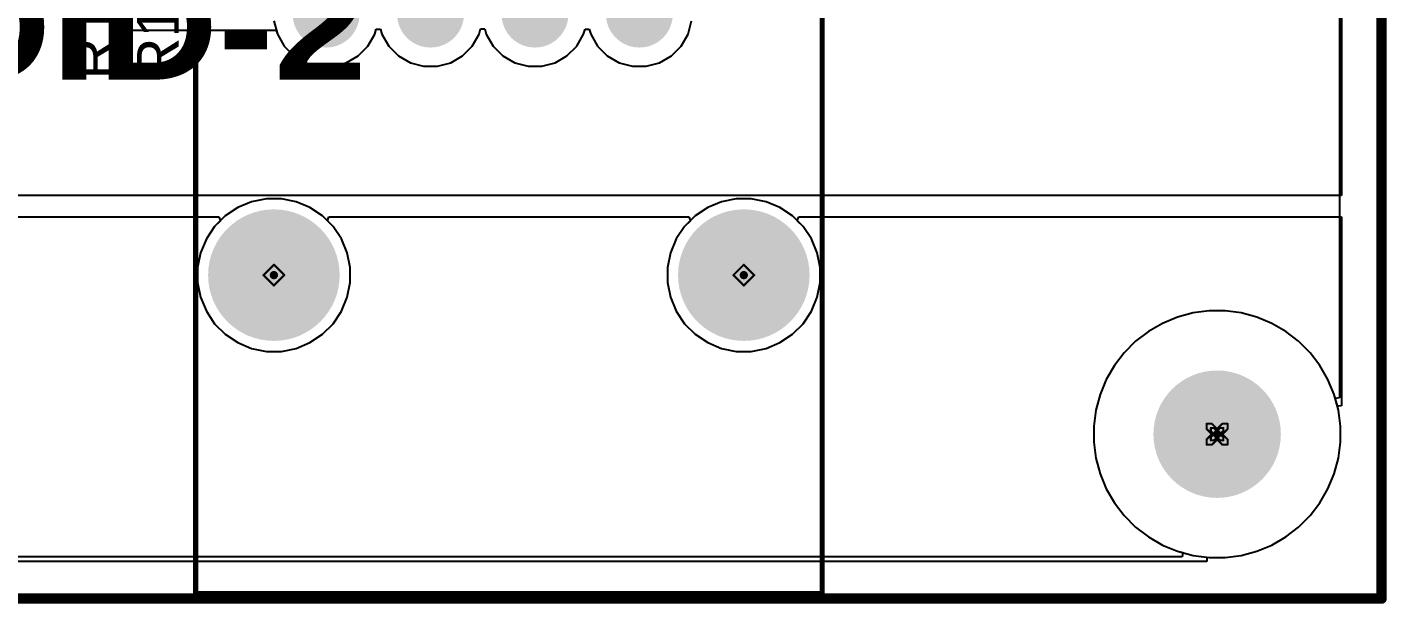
# Model space of a CAD drawing. Header units: inches. Extents: x -5 to 5258, y -4 to 5281.
# Drawn here: x 43.05 to 76.12, y -4.12 to 9.91 of the extents above; entities that cross this region are included whole.
import ezdxf

# ---------------------------------------------------------------- set-up
doc = ezdxf.new("R2010")
doc.units = ezdxf.units.IN
for name, color, linetype in [('Board Outline', 216, 'Continuous'), ('Bottom Layer', 5, 'Continuous'), ('Bottom Solder', 6, 'Continuous'), ('Drill Drawing', 1, 'Continuous'), ('Multi-Layer', 9, 'Continuous'), ('Pad Holes', 156, 'Continuous'), ('Top Layer', 1, 'Continuous'), ('Top Overlay', 2, 'Continuous'), ('Top Solder', 216, 'Continuous')]:
    doc.layers.add(name, color=color, linetype=linetype)
doc.styles.add('Arial', font='', dxfattribs={"height": 0.2})
doc.styles.add('Arial Black_Bold', font='', dxfattribs={"height": 0.2})
doc.styles.get('Arial').set_extended_font_data('Arial')
doc.styles.get('Arial Black_Bold').set_extended_font_data('Arial Black', bold=True)

# ---------------------------------------------------------------- blocks, each defined once
blk = doc.blocks.new('HC_RJ45_5622_1_6_Y_114')
at = {"layer": 'Bottom Layer'}
h = blk.add_hatch(color=5, dxfattribs=at)
edge = h.paths.add_edge_path()
edge.add_arc((-3.175, 4.445), 0.762, 0, 360)
h = blk.add_hatch(color=5, dxfattribs=at)
edge = h.paths.add_edge_path()
edge.add_arc((-0.635, 4.445), 0.762, 0, 360)
h = blk.add_hatch(color=5, dxfattribs=at)
edge = h.paths.add_edge_path()
edge.add_arc((1.905, 4.445), 0.762, 0, 360)
h = blk.add_hatch(color=5, dxfattribs=at)
edge = h.paths.add_edge_path()
edge.add_arc((4.445, 4.445), 0.762, 0, 360)
h = blk.add_hatch(color=5, dxfattribs=at)
edge = h.paths.add_edge_path()
edge.add_arc((-4.445, 1.905), 0.762, 0, 360)
h = blk.add_hatch(color=5, dxfattribs=at)
edge = h.paths.add_edge_path()
edge.add_arc((-1.905, 1.905), 0.762, 0, 360)
h = blk.add_hatch(color=5, dxfattribs=at)
edge = h.paths.add_edge_path()
edge.add_arc((0.635, 1.905), 0.762, 0, 360)
h = blk.add_hatch(color=5, dxfattribs=at)
edge = h.paths.add_edge_path()
edge.add_arc((3.175, 1.905), 0.762, 0, 360)
at = {"layer": 'Bottom Solder'}
h = blk.add_hatch(color=6, dxfattribs=at)
edge = h.paths.add_edge_path()
edge.add_arc((-3.175, 4.445), 0.813, 0, 360)
h = blk.add_hatch(color=6, dxfattribs=at)
edge = h.paths.add_edge_path()
edge.add_arc((-0.635, 4.445), 0.813, 0, 360)
h = blk.add_hatch(color=6, dxfattribs=at)
edge = h.paths.add_edge_path()
edge.add_arc((1.905, 4.445), 0.813, 0, 360)
h = blk.add_hatch(color=6, dxfattribs=at)
edge = h.paths.add_edge_path()
edge.add_arc((4.445, 4.445), 0.813, 0, 360)
h = blk.add_hatch(color=6, dxfattribs=at)
edge = h.paths.add_edge_path()
edge.add_arc((-4.445, 1.905), 0.813, 0, 360)
h = blk.add_hatch(color=6, dxfattribs=at)
edge = h.paths.add_edge_path()
edge.add_arc((-1.905, 1.905), 0.813, 0, 360)
h = blk.add_hatch(color=6, dxfattribs=at)
edge = h.paths.add_edge_path()
edge.add_arc((0.635, 1.905), 0.813, 0, 360)
h = blk.add_hatch(color=6, dxfattribs=at)
edge = h.paths.add_edge_path()
edge.add_arc((3.175, 1.905), 0.813, 0, 360)
h = blk.add_hatch(color=6, dxfattribs=at)
edge = h.paths.add_edge_path()
edge.add_arc((-5.715, -4.445), 0.102, 0, 360)
h = blk.add_hatch(color=6, dxfattribs=at)
edge = h.paths.add_edge_path()
edge.add_arc((5.715, -4.445), 0.102, 0, 360)
at = {"layer": 'Multi-Layer'}
h = blk.add_hatch(color=9, dxfattribs=at)
edge = h.paths.add_edge_path()
edge.add_arc((-3.175, 4.445), 0.762, 0, 360)
h = blk.add_hatch(color=9, dxfattribs=at)
edge = h.paths.add_edge_path()
edge.add_arc((-0.635, 4.445), 0.762, 0, 360)
h = blk.add_hatch(color=9, dxfattribs=at)
edge = h.paths.add_edge_path()
edge.add_arc((1.905, 4.445), 0.762, 0, 360)
h = blk.add_hatch(color=9, dxfattribs=at)
edge = h.paths.add_edge_path()
edge.add_arc((4.445, 4.445), 0.762, 0, 360)
h = blk.add_hatch(color=9, dxfattribs=at)
edge = h.paths.add_edge_path()
edge.add_arc((-4.445, 1.905), 0.762, 0, 360)
h = blk.add_hatch(color=9, dxfattribs=at)
edge = h.paths.add_edge_path()
edge.add_arc((-1.905, 1.905), 0.762, 0, 360)
h = blk.add_hatch(color=9, dxfattribs=at)
edge = h.paths.add_edge_path()
edge.add_arc((0.635, 1.905), 0.762, 0, 360)
h = blk.add_hatch(color=9, dxfattribs=at)
edge = h.paths.add_edge_path()
edge.add_arc((3.175, 1.905), 0.762, 0, 360)
at = {"layer": 'Pad Holes'}
h = blk.add_hatch(color=7, dxfattribs=at)
edge = h.paths.add_edge_path()
edge.add_arc((-3.175, 4.445), 0.5, 0, 360)
h = blk.add_hatch(color=7, dxfattribs=at)
edge = h.paths.add_edge_path()
edge.add_arc((-0.635, 4.445), 0.5, 0, 360)
h = blk.add_hatch(color=7, dxfattribs=at)
edge = h.paths.add_edge_path()
edge.add_arc((1.905, 4.445), 0.5, 0, 360)
h = blk.add_hatch(color=7, dxfattribs=at)
edge = h.paths.add_edge_path()
edge.add_arc((4.445, 4.445), 0.5, 0, 360)
h = blk.add_hatch(color=7, dxfattribs=at)
edge = h.paths.add_edge_path()
edge.add_arc((-4.445, 1.905), 0.5, 0, 360)
h = blk.add_hatch(color=7, dxfattribs=at)
edge = h.paths.add_edge_path()
edge.add_arc((-1.905, 1.905), 0.5, 0, 360)
h = blk.add_hatch(color=7, dxfattribs=at)
edge = h.paths.add_edge_path()
edge.add_arc((0.635, 1.905), 0.5, 0, 360)
h = blk.add_hatch(color=7, dxfattribs=at)
edge = h.paths.add_edge_path()
edge.add_arc((3.175, 1.905), 0.5, 0, 360)
h = blk.add_hatch(color=7, dxfattribs=at)
edge = h.paths.add_edge_path()
edge.add_arc((-5.715, -4.445), 1.6, 0, 360)
h = blk.add_hatch(color=7, dxfattribs=at)
edge = h.paths.add_edge_path()
edge.add_arc((5.715, -4.445), 1.6, 0, 360)
at = {"layer": 'Top Layer'}
h = blk.add_hatch(color=1, dxfattribs=at)
edge = h.paths.add_edge_path()
edge.add_arc((-3.175, 4.445), 0.762, 0, 360)
h = blk.add_hatch(color=1, dxfattribs=at)
edge = h.paths.add_edge_path()
edge.add_arc((-0.635, 4.445), 0.762, 0, 360)
h = blk.add_hatch(color=1, dxfattribs=at)
edge = h.paths.add_edge_path()
edge.add_arc((1.905, 4.445), 0.762, 0, 360)
h = blk.add_hatch(color=1, dxfattribs=at)
edge = h.paths.add_edge_path()
edge.add_arc((4.445, 4.445), 0.762, 0, 360)
h = blk.add_hatch(color=1, dxfattribs=at)
edge = h.paths.add_edge_path()
edge.add_arc((-4.445, 1.905), 0.762, 0, 360)
h = blk.add_hatch(color=1, dxfattribs=at)
edge = h.paths.add_edge_path()
edge.add_arc((-1.905, 1.905), 0.762, 0, 360)
h = blk.add_hatch(color=1, dxfattribs=at)
edge = h.paths.add_edge_path()
edge.add_arc((0.635, 1.905), 0.762, 0, 360)
h = blk.add_hatch(color=1, dxfattribs=at)
edge = h.paths.add_edge_path()
edge.add_arc((3.175, 1.905), 0.762, 0, 360)
at = {"layer": 'Top Solder'}
h = blk.add_hatch(color=216, dxfattribs=at)
edge = h.paths.add_edge_path()
edge.add_arc((-3.175, 4.445), 0.813, 0, 360)
h = blk.add_hatch(color=216, dxfattribs=at)
edge = h.paths.add_edge_path()
edge.add_arc((-0.635, 4.445), 0.813, 0, 360)
h = blk.add_hatch(color=216, dxfattribs=at)
edge = h.paths.add_edge_path()
edge.add_arc((1.905, 4.445), 0.813, 0, 360)
h = blk.add_hatch(color=216, dxfattribs=at)
edge = h.paths.add_edge_path()
edge.add_arc((4.445, 4.445), 0.813, 0, 360)
h = blk.add_hatch(color=216, dxfattribs=at)
edge = h.paths.add_edge_path()
edge.add_arc((-4.445, 1.905), 0.813, 0, 360)
h = blk.add_hatch(color=216, dxfattribs=at)
edge = h.paths.add_edge_path()
edge.add_arc((-1.905, 1.905), 0.813, 0, 360)
h = blk.add_hatch(color=216, dxfattribs=at)
edge = h.paths.add_edge_path()
edge.add_arc((0.635, 1.905), 0.813, 0, 360)
h = blk.add_hatch(color=216, dxfattribs=at)
edge = h.paths.add_edge_path()
edge.add_arc((3.175, 1.905), 0.813, 0, 360)
h = blk.add_hatch(color=216, dxfattribs=at)
edge = h.paths.add_edge_path()
edge.add_arc((-5.715, -4.445), 0.102, 0, 360)
h = blk.add_hatch(color=216, dxfattribs=at)
edge = h.paths.add_edge_path()
edge.add_arc((5.715, -4.445), 0.102, 0, 360)
at = {"layer": 'Top Overlay'}
for points in [[(-7.62, -3.529, 0.127, 0.127, 0), (-7.62, 5.715, 0.127, 0.127, 0)], [(-7.62, 5.715, 0.127, 0.127, 0), (7.62, 5.715, 0.127, 0.127, 0)], [(7.62, -3.529, 0.127, 0.127, 0), (7.62, 5.715, 0.127, 0.127, 0)], [(-7.62, -5.361, 0.127, 0.127, 0), (-7.62, -3.529, 0.127, 0.127, 0)], [(7.62, -5.361, 0.127, 0.127, 0), (7.62, -3.529, 0.127, 0.127, 0)], [(-7.62, -12.192, 0.127, 0.127, 0), (-7.62, -5.361, 0.127, 0.127, 0)], [(7.62, -12.192, 0.127, 0.127, 0), (7.62, -5.361, 0.127, 0.127, 0)], [(-7.62, -12.192, 0.127, 0.127, 0), (7.62, -12.192, 0.127, 0.127, 0)]]:
    blk.add_lwpolyline(points, format="xyseb", dxfattribs=at)
for points in [[(-7.652, 5.715, 0.0635, 0.0635, 1), (-7.588, 5.715, 0.0635, 0.0635, 1)], [(-7.652, 5.715, 0.0635, 0.0635, 1), (-7.588, 5.715, 0.0635, 0.0635, 1)], [(7.588, 5.715, 0.0635, 0.0635, 1), (7.652, 5.715, 0.0635, 0.0635, 1)], [(7.588, 5.715, 0.0635, 0.0635, 1), (7.652, 5.715, 0.0635, 0.0635, 1)], [(-7.652, -3.529, 0.0635, 0.0635, 1), (-7.588, -3.529, 0.0635, 0.0635, 1)], [(-7.652, -3.529, 0.0635, 0.0635, 1), (-7.588, -3.529, 0.0635, 0.0635, 1)], [(7.588, -3.529, 0.0635, 0.0635, 1), (7.652, -3.529, 0.0635, 0.0635, 1)], [(7.588, -3.529, 0.0635, 0.0635, 1), (7.652, -3.529, 0.0635, 0.0635, 1)], [(-7.652, -5.361, 0.0635, 0.0635, 1), (-7.588, -5.361, 0.0635, 0.0635, 1)], [(-7.652, -5.361, 0.0635, 0.0635, 1), (-7.588, -5.361, 0.0635, 0.0635, 1)], [(7.588, -5.361, 0.0635, 0.0635, 1), (7.652, -5.361, 0.0635, 0.0635, 1)], [(7.588, -5.361, 0.0635, 0.0635, 1), (7.652, -5.361, 0.0635, 0.0635, 1)], [(-7.652, -12.192, 0.0635, 0.0635, 1), (-7.588, -12.192, 0.0635, 0.0635, 1)], [(-7.652, -12.192, 0.0635, 0.0635, 1), (-7.588, -12.192, 0.0635, 0.0635, 1)], [(7.588, -12.192, 0.0635, 0.0635, 1), (7.652, -12.192, 0.0635, 0.0635, 1)], [(7.588, -12.192, 0.0635, 0.0635, 1), (7.652, -12.192, 0.0635, 0.0635, 1)]]:
    blk.add_lwpolyline(points, format="xyseb", close=True, dxfattribs=at)

msp = doc.modelspace()

# ---------------------------------------------------------------- hatches: boundary and pattern name
at = {"layer": 'Bottom Solder'}
h = msp.add_hatch(color=6, dxfattribs=at)
edge = h.paths.add_edge_path()
edge.add_arc((71.991, 0.009), 0.102, 0, 360)
at = {"layer": 'Pad Holes'}
h = msp.add_hatch(color=7, dxfattribs=at)
edge = h.paths.add_edge_path()
edge.add_arc((71.991, 0.009), 1.55, 0, 360)
at = {"layer": 'Top Solder'}
h = msp.add_hatch(color=216, dxfattribs=at)
edge = h.paths.add_edge_path()
edge.add_arc((71.991, 0.009), 0.102, 0, 360)

# ---------------------------------------------------------------- linework, layer by layer
at = {"layer": 'Board Outline'}
for points in [[(75.991, -3.991, 0.254, 0.254, 0), (75.991, 106.009, 0.254, 0.254, 0)], [(-4.009, -3.991, 0.254, 0.254, 0), (75.991, -3.991, 0.254, 0.254, 0)]]:
    msp.add_lwpolyline(points, format="xyseb", dxfattribs=at)
msp.add_lwpolyline([(75.927, -3.991, 0.127, 0.127, 1), (76.054, -3.991, 0.127, 0.127, 1)], format="xyseb", close=True, dxfattribs=at)
msp.add_lwpolyline([(75.927, -3.991, 0.127, 0.127, 1), (76.054, -3.991, 0.127, 0.127, 1)], format="xyseb", close=True, dxfattribs=at)
at = {"layer": 'Bottom Layer'}
for p, q in [((75.016, 83.566), (75.016, 5.813)), ((49.048, 10.062), (49.135, 9.739)), ((59.122, 9.739), (59.209, 10.062)), ((49.135, 9.739), (49.302, 9.45)), ((51.335, 9.45), (51.502, 9.739)), ((51.502, 9.739), (51.536, 9.866)), ((51.536, 9.866), (51.641, 9.866)), ((51.641, 9.866), (51.675, 9.739)), ((51.675, 9.739), (51.842, 9.45)), ((53.875, 9.45), (54.042, 9.739)), ((54.042, 9.739), (54.078, 9.872)), ((54.078, 9.872), (54.179, 9.872)), ((54.179, 9.872), (54.215, 9.739)), ((54.215, 9.739), (54.382, 9.45)), ((56.415, 9.45), (56.582, 9.739)), ((56.582, 9.739), (56.616, 9.866)), ((56.616, 9.866), (56.721, 9.866)), ((56.721, 9.866), (56.755, 9.739)), ((56.755, 9.739), (56.922, 9.45)), ((58.955, 9.45), (59.122, 9.739)), ((49.302, 9.45), (49.539, 9.213)), ((51.098, 9.213), (51.335, 9.45)), ((51.842, 9.45), (52.079, 9.213)), ((53.638, 9.213), (53.875, 9.45)), ((54.382, 9.45), (54.619, 9.213)), ((56.178, 9.213), (56.415, 9.45)), ((56.922, 9.45), (57.159, 9.213)), ((58.718, 9.213), (58.955, 9.45)), ((49.539, 9.213), (49.828, 9.046)), ((49.828, 9.046), (50.151, 8.959)), ((50.151, 8.959), (50.486, 8.959)), ((50.486, 8.959), (50.809, 9.046)), ((50.809, 9.046), (51.098, 9.213)), ((52.079, 9.213), (52.368, 9.046)), ((52.368, 9.046), (52.691, 8.959)), ((52.691, 8.959), (53.026, 8.959)), ((53.026, 8.959), (53.349, 9.046)), ((53.349, 9.046), (53.638, 9.213)), ((54.619, 9.213), (54.908, 9.046)), ((54.908, 9.046), (55.231, 8.959)), ((55.231, 8.959), (55.566, 8.959)), ((55.566, 8.959), (55.889, 9.046)), ((55.889, 9.046), (56.178, 9.213)), ((57.159, 9.213), (57.448, 9.046)), ((57.448, 9.046), (57.771, 8.959)), ((57.771, 8.959), (58.106, 8.959)), ((58.106, 8.959), (58.429, 9.046)), ((58.429, 9.046), (58.718, 9.213)), ((75.016, 5.813), (12.247, 5.813)), ((12.247, 5.295), (47.709, 5.295)), ((47.709, 5.295), (47.748, 5.201)), ((50.349, 5.201), (50.388, 5.295)), ((50.388, 5.295), (59.139, 5.295)), ((59.139, 5.295), (59.178, 5.201)), ((61.779, 5.201), (61.818, 5.295)), ((61.818, 5.295), (75.016, 5.295)), ((75.016, 5.295), (75.016, 0.701)), ((47.608, 5.061), (47.406, 4.758)), ((47.748, 5.201), (47.608, 5.061)), ((50.489, 5.061), (50.349, 5.201)), ((50.692, 4.758), (50.489, 5.061)), ((59.038, 5.061), (58.836, 4.758)), ((59.178, 5.201), (59.038, 5.061)), ((61.919, 5.061), (61.779, 5.201)), ((62.122, 4.758), (61.919, 5.061)), ((47.406, 4.758), (47.266, 4.42)), ((50.831, 4.42), (50.692, 4.758)), ((58.836, 4.758), (58.696, 4.42)), ((62.261, 4.42), (62.122, 4.758)), ((47.266, 4.42), (47.195, 4.062)), ((50.903, 4.062), (50.831, 4.42)), ((58.696, 4.42), (58.625, 4.062)), ((62.333, 4.062), (62.261, 4.42)), ((47.195, 4.062), (47.195, 3.697)), ((50.903, 3.697), (50.903, 4.062)), ((58.625, 4.062), (58.625, 3.697)), ((62.333, 3.697), (62.333, 4.062)), ((47.195, 3.697), (47.266, 3.339)), ((50.831, 3.339), (50.903, 3.697)), ((58.625, 3.697), (58.696, 3.339)), ((62.261, 3.339), (62.333, 3.697)), ((47.266, 3.339), (47.406, 3.001)), ((50.692, 3.001), (50.831, 3.339)), ((58.696, 3.339), (58.836, 3.001)), ((62.122, 3.001), (62.261, 3.339)), ((47.406, 3.001), (47.608, 2.697)), ((50.489, 2.697), (50.692, 3.001)), ((58.836, 3.001), (59.038, 2.697)), ((61.919, 2.697), (62.122, 3.001)), ((71.794, 3.009), (71.404, 2.958)), ((71.794, 3.009), (71.404, 2.958)), ((71.991, 3.009), (71.794, 3.009)), ((72.187, 3.009), (71.794, 3.009)), ((72.187, 3.009), (71.991, 3.009)), ((72.577, 2.958), (72.187, 3.009)), ((72.577, 2.958), (72.187, 3.009)), ((47.608, 2.697), (47.867, 2.439)), ((50.23, 2.439), (50.489, 2.697)), ((59.038, 2.697), (59.297, 2.439)), ((61.66, 2.439), (61.919, 2.697)), ((70.661, 2.706), (70.32, 2.509)), ((70.661, 2.706), (70.32, 2.509)), ((71.024, 2.856), (70.661, 2.706)), ((71.024, 2.856), (70.661, 2.706)), ((71.404, 2.958), (71.024, 2.856)), ((71.404, 2.958), (71.024, 2.856)), ((72.957, 2.856), (72.577, 2.958)), ((72.957, 2.856), (72.577, 2.958)), ((73.32, 2.706), (72.957, 2.856)), ((73.32, 2.706), (72.957, 2.856)), ((73.661, 2.509), (73.32, 2.706)), ((73.661, 2.509), (73.32, 2.706)), ((47.867, 2.439), (48.17, 2.236)), ((49.927, 2.236), (50.23, 2.439)), ((59.297, 2.439), (59.6, 2.236)), ((61.357, 2.236), (61.66, 2.439)), ((70.32, 2.509), (70.008, 2.27)), ((70.32, 2.509), (70.008, 2.27)), ((73.973, 2.27), (73.661, 2.509)), ((73.973, 2.27), (73.661, 2.509)), ((48.17, 2.236), (48.508, 2.097)), ((48.508, 2.097), (48.866, 2.025)), ((48.866, 2.025), (49.231, 2.025)), ((49.231, 2.025), (49.589, 2.097)), ((49.589, 2.097), (49.927, 2.236)), ((59.6, 2.236), (59.938, 2.097)), ((59.938, 2.097), (60.296, 2.025)), ((60.296, 2.025), (60.661, 2.025)), ((60.661, 2.025), (61.019, 2.097)), ((61.019, 2.097), (61.357, 2.236)), ((69.73, 1.992), (69.491, 1.68)), ((69.73, 1.992), (69.491, 1.68)), ((70.008, 2.27), (69.73, 1.992)), ((70.008, 2.27), (69.73, 1.992)), ((74.251, 1.992), (73.973, 2.27)), ((74.251, 1.992), (73.973, 2.27)), ((74.49, 1.68), (74.251, 1.992)), ((74.49, 1.68), (74.251, 1.992)), ((69.491, 1.68), (69.294, 1.339)), ((69.491, 1.68), (69.294, 1.339)), ((74.687, 1.339), (74.49, 1.68)), ((74.687, 1.339), (74.49, 1.68)), ((69.294, 1.339), (69.144, 0.976)), ((69.294, 1.339), (69.144, 0.976)), ((74.838, 0.976), (74.687, 1.339)), ((74.838, 0.976), (74.687, 1.339)), ((69.144, 0.976), (69.042, 0.596)), ((69.144, 0.976), (69.042, 0.596)), ((74.939, 0.596), (74.838, 0.976)), ((74.915, 0.688), (74.838, 0.976)), ((75.016, 0.701), (74.915, 0.688)), ((69.042, 0.596), (68.991, 0.206)), ((69.042, 0.596), (68.991, 0.206)), ((74.991, 0.206), (74.939, 0.596)), ((68.991, 0.206), (68.991, 0.009)), ((68.991, 0.206), (68.991, -0.187)), ((68.991, 0.009), (68.991, 0.009)), ((68.991, 0.009), (68.991, -0.187)), ((74.991, 0.009), (74.991, 0.206)), ((74.991, -0.187), (74.991, 0.009)), ((68.991, -0.187), (69.042, -0.577)), ((68.991, -0.187), (69.042, -0.577)), ((74.939, -0.577), (74.991, -0.187)), ((69.042, -0.577), (69.144, -0.957)), ((69.042, -0.577), (69.144, -0.957)), ((74.838, -0.957), (74.939, -0.577)), ((69.144, -0.957), (69.294, -1.32)), ((69.144, -0.957), (69.294, -1.32)), ((74.687, -1.32), (74.838, -0.957)), ((69.294, -1.32), (69.491, -1.661)), ((69.294, -1.32), (69.491, -1.661)), ((74.49, -1.661), (74.687, -1.32)), ((69.491, -1.661), (69.73, -1.973)), ((69.491, -1.661), (69.73, -1.973)), ((69.73, -1.973), (70.008, -2.251)), ((69.73, -1.973), (70.008, -2.251)), ((73.973, -2.251), (74.251, -1.973)), ((74.251, -1.973), (74.49, -1.661)), ((70.008, -2.251), (70.32, -2.49)), ((70.008, -2.251), (70.32, -2.49)), ((73.661, -2.49), (73.973, -2.251)), ((70.32, -2.49), (70.661, -2.687)), ((70.32, -2.49), (70.661, -2.687)), ((73.32, -2.687), (73.661, -2.49)), ((70.661, -2.687), (71.024, -2.838)), ((70.661, -2.687), (71.024, -2.838)), ((71.024, -2.838), (71.404, -2.939)), ((71.024, -2.838), (71.404, -2.939)), ((71.404, -2.939), (71.794, -2.991)), ((71.404, -2.939), (71.744, -2.984)), ((72.187, -2.991), (72.577, -2.939)), ((72.577, -2.939), (72.957, -2.838)), ((72.957, -2.838), (73.32, -2.687)), ((71.737, -3.086), (0.324, -3.086)), ((71.744, -2.984), (71.737, -3.086)), ((71.794, -2.991), (71.991, -2.991)), ((71.991, -2.991), (72.187, -2.991))]:
    msp.add_line(p, q, dxfattribs=at)
at = {"layer": 'Drill Drawing'}
for points in [[(48.795, 3.879, 0.0508, 0.0508, 0), (49.049, 4.133, 0.0508, 0.0508, 0)], [(49.049, 4.133, 0.0508, 0.0508, 0), (49.303, 3.879, 0.0508, 0.0508, 0)], [(60.225, 3.879, 0.0508, 0.0508, 0), (60.479, 4.133, 0.0508, 0.0508, 0)], [(60.479, 4.133, 0.0508, 0.0508, 0), (60.733, 3.879, 0.0508, 0.0508, 0)], [(48.795, 3.879, 0.0508, 0.0508, 0), (49.049, 3.625, 0.0508, 0.0508, 0)], [(49.049, 3.625, 0.0508, 0.0508, 0), (49.303, 3.879, 0.0508, 0.0508, 0)], [(60.225, 3.879, 0.0508, 0.0508, 0), (60.479, 3.625, 0.0508, 0.0508, 0)], [(60.479, 3.625, 0.0508, 0.0508, 0), (60.733, 3.879, 0.0508, 0.0508, 0)], [(71.737, 0.136, 0.0508, 0.0508, 0), (71.737, 0.263, 0.0508, 0.0508, 0)], [(71.737, 0.263, 0.0508, 0.0508, 0), (71.864, 0.263, 0.0508, 0.0508, 0)], [(71.737, 0.136, 0.0508, 0.0508, 0), (71.864, 0.009, 0.0508, 0.0508, 0)], [(71.737, -0.118, 0.0508, 0.0508, 0), (71.864, 0.009, 0.0508, 0.0508, 0)], [(71.838, 0.086, 0.0508, 0.0508, 0), (71.838, 0.162, 0.0508, 0.0508, 0)], [(71.838, 0.162, 0.0508, 0.0508, 0), (71.914, 0.162, 0.0508, 0.0508, 0)], [(71.838, 0.086, 0.0508, 0.0508, 0), (71.914, 0.009, 0.0508, 0.0508, 0)], [(71.838, -0.067, 0.0508, 0.0508, 0), (71.914, 0.009, 0.0508, 0.0508, 0)], [(71.864, 0.263, 0.0508, 0.0508, 0), (71.991, 0.136, 0.0508, 0.0508, 0)], [(71.914, 0.162, 0.0508, 0.0508, 0), (71.991, 0.086, 0.0508, 0.0508, 0)], [(71.991, 0.136, 0.0508, 0.0508, 0), (72.118, 0.263, 0.0508, 0.0508, 0)], [(71.991, 0.086, 0.0508, 0.0508, 0), (72.067, 0.162, 0.0508, 0.0508, 0)], [(72.067, 0.162, 0.0508, 0.0508, 0), (72.143, 0.162, 0.0508, 0.0508, 0)], [(72.067, 0.009, 0.0508, 0.0508, 0), (72.143, 0.086, 0.0508, 0.0508, 0)], [(72.067, 0.009, 0.0508, 0.0508, 0), (72.143, -0.067, 0.0508, 0.0508, 0)], [(72.118, 0.263, 0.0508, 0.0508, 0), (72.245, 0.263, 0.0508, 0.0508, 0)], [(72.118, 0.009, 0.0508, 0.0508, 0), (72.245, 0.136, 0.0508, 0.0508, 0)], [(72.118, 0.009, 0.0508, 0.0508, 0), (72.245, -0.118, 0.0508, 0.0508, 0)], [(72.143, 0.086, 0.0508, 0.0508, 0), (72.143, 0.162, 0.0508, 0.0508, 0)], [(72.245, 0.136, 0.0508, 0.0508, 0), (72.245, 0.263, 0.0508, 0.0508, 0)], [(71.737, -0.245, 0.0508, 0.0508, 0), (71.737, -0.118, 0.0508, 0.0508, 0)], [(71.737, -0.245, 0.0508, 0.0508, 0), (71.864, -0.245, 0.0508, 0.0508, 0)], [(71.838, -0.143, 0.0508, 0.0508, 0), (71.838, -0.067, 0.0508, 0.0508, 0)], [(71.838, -0.143, 0.0508, 0.0508, 0), (71.914, -0.143, 0.0508, 0.0508, 0)], [(71.864, -0.245, 0.0508, 0.0508, 0), (71.991, -0.118, 0.0508, 0.0508, 0)], [(71.914, -0.143, 0.0508, 0.0508, 0), (71.991, -0.067, 0.0508, 0.0508, 0)], [(71.991, -0.067, 0.0508, 0.0508, 0), (72.067, -0.143, 0.0508, 0.0508, 0)], [(71.991, -0.118, 0.0508, 0.0508, 0), (72.118, -0.245, 0.0508, 0.0508, 0)], [(72.067, -0.143, 0.0508, 0.0508, 0), (72.143, -0.143, 0.0508, 0.0508, 0)], [(72.118, -0.245, 0.0508, 0.0508, 0), (72.245, -0.245, 0.0508, 0.0508, 0)], [(72.143, -0.143, 0.0508, 0.0508, 0), (72.143, -0.067, 0.0508, 0.0508, 0)], [(72.245, -0.245, 0.0508, 0.0508, 0), (72.245, -0.118, 0.0508, 0.0508, 0)]]:
    msp.add_lwpolyline(points, format="xyseb", dxfattribs=at)
for points in [[(49.036, 4.133, 0.0254, 0.0254, 1), (49.061, 4.133, 0.0254, 0.0254, 1)], [(49.036, 4.133, 0.0254, 0.0254, 1), (49.061, 4.133, 0.0254, 0.0254, 1)], [(60.466, 4.133, 0.0254, 0.0254, 1), (60.491, 4.133, 0.0254, 0.0254, 1)], [(60.466, 4.133, 0.0254, 0.0254, 1), (60.491, 4.133, 0.0254, 0.0254, 1)], [(48.782, 3.879, 0.0254, 0.0254, 1), (48.807, 3.879, 0.0254, 0.0254, 1)], [(48.782, 3.879, 0.0254, 0.0254, 1), (48.807, 3.879, 0.0254, 0.0254, 1)], [(49.036, 3.625, 0.0254, 0.0254, 1), (49.061, 3.625, 0.0254, 0.0254, 1)], [(49.036, 3.625, 0.0254, 0.0254, 1), (49.061, 3.625, 0.0254, 0.0254, 1)], [(49.29, 3.879, 0.0254, 0.0254, 1), (49.315, 3.879, 0.0254, 0.0254, 1)], [(49.29, 3.879, 0.0254, 0.0254, 1), (49.315, 3.879, 0.0254, 0.0254, 1)], [(60.212, 3.879, 0.0254, 0.0254, 1), (60.237, 3.879, 0.0254, 0.0254, 1)], [(60.212, 3.879, 0.0254, 0.0254, 1), (60.237, 3.879, 0.0254, 0.0254, 1)], [(60.466, 3.625, 0.0254, 0.0254, 1), (60.491, 3.625, 0.0254, 0.0254, 1)], [(60.466, 3.625, 0.0254, 0.0254, 1), (60.491, 3.625, 0.0254, 0.0254, 1)], [(60.72, 3.879, 0.0254, 0.0254, 1), (60.745, 3.879, 0.0254, 0.0254, 1)], [(60.72, 3.879, 0.0254, 0.0254, 1), (60.745, 3.879, 0.0254, 0.0254, 1)], [(71.724, 0.263, 0.0254, 0.0254, 1), (71.749, 0.263, 0.0254, 0.0254, 1)], [(71.724, 0.263, 0.0254, 0.0254, 1), (71.749, 0.263, 0.0254, 0.0254, 1)], [(71.724, 0.136, 0.0254, 0.0254, 1), (71.749, 0.136, 0.0254, 0.0254, 1)], [(71.724, 0.136, 0.0254, 0.0254, 1), (71.749, 0.136, 0.0254, 0.0254, 1)], [(71.826, 0.162, 0.0254, 0.0254, 1), (71.851, 0.162, 0.0254, 0.0254, 1)], [(71.826, 0.162, 0.0254, 0.0254, 1), (71.851, 0.162, 0.0254, 0.0254, 1)], [(71.826, 0.086, 0.0254, 0.0254, 1), (71.851, 0.086, 0.0254, 0.0254, 1)], [(71.826, 0.086, 0.0254, 0.0254, 1), (71.851, 0.086, 0.0254, 0.0254, 1)], [(71.851, 0.263, 0.0254, 0.0254, 1), (71.876, 0.263, 0.0254, 0.0254, 1)], [(71.851, 0.263, 0.0254, 0.0254, 1), (71.876, 0.263, 0.0254, 0.0254, 1)], [(71.851, 0.009, 0.0254, 0.0254, 1), (71.876, 0.009, 0.0254, 0.0254, 1)], [(71.851, 0.009, 0.0254, 0.0254, 1), (71.876, 0.009, 0.0254, 0.0254, 1)], [(71.902, 0.162, 0.0254, 0.0254, 1), (71.927, 0.162, 0.0254, 0.0254, 1)], [(71.902, 0.162, 0.0254, 0.0254, 1), (71.927, 0.162, 0.0254, 0.0254, 1)], [(71.902, 0.009, 0.0254, 0.0254, 1), (71.927, 0.009, 0.0254, 0.0254, 1)], [(71.902, 0.009, 0.0254, 0.0254, 1), (71.927, 0.009, 0.0254, 0.0254, 1)], [(71.978, 0.136, 0.0254, 0.0254, 1), (72.003, 0.136, 0.0254, 0.0254, 1)], [(71.978, 0.136, 0.0254, 0.0254, 1), (72.003, 0.136, 0.0254, 0.0254, 1)], [(71.978, 0.086, 0.0254, 0.0254, 1), (72.003, 0.086, 0.0254, 0.0254, 1)], [(71.978, 0.086, 0.0254, 0.0254, 1), (72.003, 0.086, 0.0254, 0.0254, 1)], [(72.054, 0.162, 0.0254, 0.0254, 1), (72.08, 0.162, 0.0254, 0.0254, 1)], [(72.054, 0.162, 0.0254, 0.0254, 1), (72.08, 0.162, 0.0254, 0.0254, 1)], [(72.054, 0.009, 0.0254, 0.0254, 1), (72.08, 0.009, 0.0254, 0.0254, 1)], [(72.054, 0.009, 0.0254, 0.0254, 1), (72.08, 0.009, 0.0254, 0.0254, 1)], [(72.105, 0.263, 0.0254, 0.0254, 1), (72.13, 0.263, 0.0254, 0.0254, 1)], [(72.105, 0.263, 0.0254, 0.0254, 1), (72.13, 0.263, 0.0254, 0.0254, 1)], [(72.105, 0.009, 0.0254, 0.0254, 1), (72.13, 0.009, 0.0254, 0.0254, 1)], [(72.105, 0.009, 0.0254, 0.0254, 1), (72.13, 0.009, 0.0254, 0.0254, 1)], [(72.13, 0.162, 0.0254, 0.0254, 1), (72.156, 0.162, 0.0254, 0.0254, 1)], [(72.13, 0.162, 0.0254, 0.0254, 1), (72.156, 0.162, 0.0254, 0.0254, 1)], [(72.13, 0.086, 0.0254, 0.0254, 1), (72.156, 0.086, 0.0254, 0.0254, 1)], [(72.13, 0.086, 0.0254, 0.0254, 1), (72.156, 0.086, 0.0254, 0.0254, 1)], [(72.232, 0.263, 0.0254, 0.0254, 1), (72.257, 0.263, 0.0254, 0.0254, 1)], [(72.232, 0.263, 0.0254, 0.0254, 1), (72.257, 0.263, 0.0254, 0.0254, 1)], [(72.232, 0.136, 0.0254, 0.0254, 1), (72.257, 0.136, 0.0254, 0.0254, 1)], [(72.232, 0.136, 0.0254, 0.0254, 1), (72.257, 0.136, 0.0254, 0.0254, 1)], [(71.724, -0.118, 0.0254, 0.0254, 1), (71.749, -0.118, 0.0254, 0.0254, 1)], [(71.724, -0.118, 0.0254, 0.0254, 1), (71.749, -0.118, 0.0254, 0.0254, 1)], [(71.724, -0.245, 0.0254, 0.0254, 1), (71.749, -0.245, 0.0254, 0.0254, 1)], [(71.724, -0.245, 0.0254, 0.0254, 1), (71.749, -0.245, 0.0254, 0.0254, 1)], [(71.826, -0.067, 0.0254, 0.0254, 1), (71.851, -0.067, 0.0254, 0.0254, 1)], [(71.826, -0.067, 0.0254, 0.0254, 1), (71.851, -0.067, 0.0254, 0.0254, 1)], [(71.826, -0.143, 0.0254, 0.0254, 1), (71.851, -0.143, 0.0254, 0.0254, 1)], [(71.826, -0.143, 0.0254, 0.0254, 1), (71.851, -0.143, 0.0254, 0.0254, 1)], [(71.851, -0.245, 0.0254, 0.0254, 1), (71.876, -0.245, 0.0254, 0.0254, 1)], [(71.851, -0.245, 0.0254, 0.0254, 1), (71.876, -0.245, 0.0254, 0.0254, 1)], [(71.902, -0.143, 0.0254, 0.0254, 1), (71.927, -0.143, 0.0254, 0.0254, 1)], [(71.902, -0.143, 0.0254, 0.0254, 1), (71.927, -0.143, 0.0254, 0.0254, 1)], [(71.978, -0.067, 0.0254, 0.0254, 1), (72.003, -0.067, 0.0254, 0.0254, 1)], [(71.978, -0.067, 0.0254, 0.0254, 1), (72.003, -0.067, 0.0254, 0.0254, 1)], [(71.978, -0.118, 0.0254, 0.0254, 1), (72.003, -0.118, 0.0254, 0.0254, 1)], [(71.978, -0.118, 0.0254, 0.0254, 1), (72.003, -0.118, 0.0254, 0.0254, 1)], [(72.054, -0.143, 0.0254, 0.0254, 1), (72.08, -0.143, 0.0254, 0.0254, 1)], [(72.054, -0.143, 0.0254, 0.0254, 1), (72.08, -0.143, 0.0254, 0.0254, 1)], [(72.105, -0.245, 0.0254, 0.0254, 1), (72.13, -0.245, 0.0254, 0.0254, 1)], [(72.105, -0.245, 0.0254, 0.0254, 1), (72.13, -0.245, 0.0254, 0.0254, 1)], [(72.13, -0.067, 0.0254, 0.0254, 1), (72.156, -0.067, 0.0254, 0.0254, 1)], [(72.13, -0.067, 0.0254, 0.0254, 1), (72.156, -0.067, 0.0254, 0.0254, 1)], [(72.13, -0.143, 0.0254, 0.0254, 1), (72.156, -0.143, 0.0254, 0.0254, 1)], [(72.13, -0.143, 0.0254, 0.0254, 1), (72.156, -0.143, 0.0254, 0.0254, 1)], [(72.232, -0.118, 0.0254, 0.0254, 1), (72.257, -0.118, 0.0254, 0.0254, 1)], [(72.232, -0.118, 0.0254, 0.0254, 1), (72.257, -0.118, 0.0254, 0.0254, 1)], [(72.232, -0.245, 0.0254, 0.0254, 1), (72.257, -0.245, 0.0254, 0.0254, 1)], [(72.232, -0.245, 0.0254, 0.0254, 1), (72.257, -0.245, 0.0254, 0.0254, 1)]]:
    msp.add_lwpolyline(points, format="xyseb", close=True, dxfattribs=at)
at = {"layer": 'Top Layer'}
for p, q in [((74.965, 52.666), (74.965, 0.893)), ((45.045, 9.955), (45.171, 9.871)), ((59.122, 9.739), (59.209, 10.062)), ((45.171, 9.871), (45.32, 9.841)), ((45.32, 9.841), (49.108, 9.841)), ((49.108, 9.841), (49.135, 9.739)), ((49.135, 9.739), (49.302, 9.45)), ((51.335, 9.45), (51.502, 9.739)), ((51.502, 9.739), (51.536, 9.866)), ((51.536, 9.866), (51.641, 9.866)), ((51.641, 9.866), (51.675, 9.739)), ((51.675, 9.739), (51.842, 9.45)), ((53.875, 9.45), (54.042, 9.739)), ((54.042, 9.739), (54.078, 9.872)), ((54.078, 9.872), (54.179, 9.872)), ((54.179, 9.872), (54.215, 9.739)), ((54.215, 9.739), (54.382, 9.45)), ((56.415, 9.45), (56.582, 9.739)), ((56.582, 9.739), (56.616, 9.866)), ((56.616, 9.866), (56.721, 9.866)), ((56.721, 9.866), (56.755, 9.739)), ((56.755, 9.739), (56.922, 9.45)), ((58.955, 9.45), (59.122, 9.739)), ((49.302, 9.45), (49.539, 9.213)), ((51.098, 9.213), (51.335, 9.45)), ((51.842, 9.45), (52.079, 9.213)), ((53.638, 9.213), (53.875, 9.45)), ((54.382, 9.45), (54.619, 9.213)), ((56.178, 9.213), (56.415, 9.45)), ((56.922, 9.45), (57.159, 9.213)), ((58.718, 9.213), (58.955, 9.45)), ((49.539, 9.213), (49.828, 9.046)), ((49.828, 9.046), (50.151, 8.959)), ((50.151, 8.959), (50.486, 8.959)), ((50.486, 8.959), (50.809, 9.046)), ((50.809, 9.046), (51.098, 9.213)), ((52.079, 9.213), (52.368, 9.046)), ((52.368, 9.046), (52.691, 8.959)), ((52.691, 8.959), (53.026, 8.959)), ((53.026, 8.959), (53.349, 9.046)), ((53.349, 9.046), (53.638, 9.213)), ((54.619, 9.213), (54.908, 9.046)), ((54.908, 9.046), (55.231, 8.959)), ((55.231, 8.959), (55.566, 8.959)), ((55.566, 8.959), (55.889, 9.046)), ((55.889, 9.046), (56.178, 9.213)), ((57.159, 9.213), (57.448, 9.046)), ((57.448, 9.046), (57.771, 8.959)), ((57.771, 8.959), (58.106, 8.959)), ((58.106, 8.959), (58.429, 9.046)), ((58.429, 9.046), (58.718, 9.213)), ((48.508, 5.662), (48.17, 5.522)), ((48.866, 5.733), (48.508, 5.662)), ((49.231, 5.733), (48.866, 5.733)), ((49.589, 5.662), (49.231, 5.733)), ((49.927, 5.522), (49.589, 5.662)), ((59.938, 5.662), (59.6, 5.522)), ((60.296, 5.733), (59.938, 5.662)), ((60.661, 5.733), (60.296, 5.733)), ((61.019, 5.662), (60.661, 5.733)), ((61.357, 5.522), (61.019, 5.662)), ((47.867, 5.319), (47.608, 5.061)), ((48.17, 5.522), (47.867, 5.319)), ((50.23, 5.319), (49.927, 5.522)), ((50.489, 5.061), (50.23, 5.319)), ((59.297, 5.319), (59.038, 5.061)), ((59.6, 5.522), (59.297, 5.319)), ((61.66, 5.319), (61.357, 5.522)), ((61.919, 5.061), (61.66, 5.319)), ((47.608, 5.061), (47.406, 4.758)), ((50.692, 4.758), (50.489, 5.061)), ((59.038, 5.061), (58.836, 4.758)), ((62.122, 4.758), (61.919, 5.061)), ((47.406, 4.758), (47.266, 4.42)), ((50.831, 4.42), (50.692, 4.758)), ((58.836, 4.758), (58.696, 4.42)), ((62.261, 4.42), (62.122, 4.758)), ((47.266, 4.42), (47.195, 4.062)), ((50.903, 4.062), (50.831, 4.42)), ((58.696, 4.42), (58.625, 4.062)), ((62.333, 4.062), (62.261, 4.42)), ((47.195, 4.062), (47.195, 3.697)), ((50.903, 3.697), (50.903, 4.062)), ((58.625, 4.062), (58.625, 3.697)), ((62.333, 3.697), (62.333, 4.062)), ((47.195, 3.697), (47.266, 3.339)), ((50.831, 3.339), (50.903, 3.697)), ((58.625, 3.697), (58.696, 3.339)), ((62.261, 3.339), (62.333, 3.697)), ((47.266, 3.339), (47.406, 3.001)), ((50.692, 3.001), (50.831, 3.339)), ((58.696, 3.339), (58.836, 3.001)), ((62.122, 3.001), (62.261, 3.339)), ((47.406, 3.001), (47.608, 2.697)), ((50.489, 2.697), (50.692, 3.001)), ((58.836, 3.001), (59.038, 2.697)), ((61.919, 2.697), (62.122, 3.001)), ((71.794, 3.009), (71.404, 2.958)), ((71.794, 3.009), (71.404, 2.958)), ((71.991, 3.009), (71.794, 3.009)), ((72.187, 3.009), (71.794, 3.009)), ((72.187, 3.009), (71.991, 3.009)), ((72.577, 2.958), (72.187, 3.009)), ((72.577, 2.958), (72.187, 3.009)), ((47.608, 2.697), (47.867, 2.439)), ((50.23, 2.439), (50.489, 2.697)), ((59.038, 2.697), (59.297, 2.439)), ((61.66, 2.439), (61.919, 2.697)), ((70.661, 2.706), (70.32, 2.509)), ((70.661, 2.706), (70.32, 2.509)), ((71.024, 2.856), (70.661, 2.706)), ((71.024, 2.856), (70.661, 2.706)), ((71.404, 2.958), (71.024, 2.856)), ((71.404, 2.958), (71.024, 2.856)), ((72.957, 2.856), (72.577, 2.958)), ((72.957, 2.856), (72.577, 2.958)), ((73.32, 2.706), (72.957, 2.856)), ((73.32, 2.706), (72.957, 2.856)), ((73.661, 2.509), (73.32, 2.706)), ((73.661, 2.509), (73.32, 2.706)), ((47.867, 2.439), (48.17, 2.236)), ((49.927, 2.236), (50.23, 2.439)), ((59.297, 2.439), (59.6, 2.236)), ((61.357, 2.236), (61.66, 2.439)), ((70.32, 2.509), (70.008, 2.27)), ((70.32, 2.509), (70.008, 2.27)), ((73.973, 2.27), (73.661, 2.509)), ((73.973, 2.27), (73.661, 2.509)), ((48.17, 2.236), (48.508, 2.097)), ((48.508, 2.097), (48.866, 2.025)), ((48.866, 2.025), (49.231, 2.025)), ((49.231, 2.025), (49.589, 2.097)), ((49.589, 2.097), (49.927, 2.236)), ((59.6, 2.236), (59.938, 2.097)), ((59.938, 2.097), (60.296, 2.025)), ((60.296, 2.025), (60.661, 2.025)), ((60.661, 2.025), (61.019, 2.097)), ((61.019, 2.097), (61.357, 2.236)), ((69.73, 1.992), (69.491, 1.68)), ((69.73, 1.992), (69.491, 1.68)), ((70.008, 2.27), (69.73, 1.992)), ((70.008, 2.27), (69.73, 1.992)), ((74.251, 1.992), (73.973, 2.27)), ((74.251, 1.992), (73.973, 2.27)), ((74.49, 1.68), (74.251, 1.992)), ((74.49, 1.68), (74.251, 1.992)), ((69.491, 1.68), (69.294, 1.339)), ((69.491, 1.68), (69.294, 1.339)), ((74.687, 1.339), (74.49, 1.68)), ((74.687, 1.339), (74.49, 1.68)), ((69.294, 1.339), (69.144, 0.976)), ((69.294, 1.339), (69.144, 0.976)), ((74.838, 0.976), (74.687, 1.339)), ((74.838, 0.976), (74.687, 1.339)), ((69.144, 0.976), (69.042, 0.596)), ((69.144, 0.976), (69.042, 0.596)), ((74.939, 0.596), (74.838, 0.976)), ((74.863, 0.879), (74.838, 0.976)), ((74.965, 0.893), (74.863, 0.879)), ((69.042, 0.596), (68.991, 0.206)), ((69.042, 0.596), (68.991, 0.206)), ((74.991, 0.206), (74.939, 0.596)), ((68.991, 0.206), (68.991, 0.009)), ((68.991, 0.206), (68.991, -0.187)), ((68.991, 0.009), (68.991, 0.009)), ((68.991, 0.009), (68.991, -0.187)), ((74.991, 0.009), (74.991, 0.206)), ((74.991, -0.187), (74.991, 0.009)), ((68.991, -0.187), (69.042, -0.577)), ((68.991, -0.187), (69.042, -0.577)), ((74.939, -0.577), (74.991, -0.187)), ((69.042, -0.577), (69.144, -0.957)), ((69.042, -0.577), (69.144, -0.957)), ((74.838, -0.957), (74.939, -0.577)), ((69.144, -0.957), (69.294, -1.32)), ((69.144, -0.957), (69.294, -1.32)), ((74.687, -1.32), (74.838, -0.957)), ((69.294, -1.32), (69.491, -1.661)), ((69.294, -1.32), (69.491, -1.661)), ((74.49, -1.661), (74.687, -1.32)), ((69.491, -1.661), (69.73, -1.973)), ((69.491, -1.661), (69.73, -1.973)), ((69.73, -1.973), (70.008, -2.251)), ((69.73, -1.973), (70.008, -2.251)), ((73.973, -2.251), (74.251, -1.973)), ((74.251, -1.973), (74.49, -1.661)), ((70.008, -2.251), (70.32, -2.49)), ((70.008, -2.251), (70.32, -2.49)), ((73.661, -2.49), (73.973, -2.251)), ((70.32, -2.49), (70.661, -2.687)), ((70.32, -2.49), (70.661, -2.687)), ((73.32, -2.687), (73.661, -2.49)), ((71.142, -2.974), (0.883, -2.974)), ((70.661, -2.687), (71.024, -2.838)), ((70.661, -2.687), (71.024, -2.838)), ((71.024, -2.838), (71.404, -2.939)), ((71.024, -2.838), (71.156, -2.873)), ((71.156, -2.873), (71.142, -2.974)), ((71.404, -2.939), (71.794, -2.991)), ((72.187, -2.991), (72.577, -2.939)), ((72.577, -2.939), (72.957, -2.838)), ((72.957, -2.838), (73.32, -2.687)), ((71.794, -2.991), (71.991, -2.991)), ((71.991, -2.991), (72.187, -2.991))]:
    msp.add_line(p, q, dxfattribs=at)

# ---------------------------------------------------------------- block references
msp.add_blockref('HC_RJ45_5622_1_6_Y_114', (54.764, 8.324))

# ---------------------------------------------------------------- texts
at = {"layer": 'Top Overlay'}
for s, height, rotation, style, p in [('SOLENOID-2', 2.54, 360, 'Arial Black_Bold', (26.485, 8.635)), ('R13', 1.016, 90, 'Arial', (45.186, 8.636)), ('R12', 1.016, 90, 'Arial', (46.736, 8.636))]:
    msp.add_text(s, height=height, rotation=rotation, dxfattribs=dict(at, style=style)).set_placement(p)

doc.saveas('drawing.dxf')
